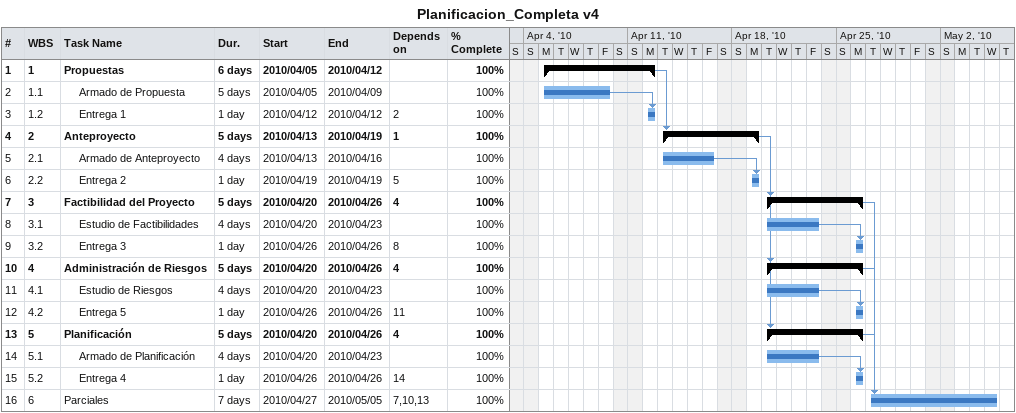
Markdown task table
Planificacion_Completa v4

| ID | WBS | Task | Duration | Start | Finish | Predecessors | % complete |
|---|---|---|---|---|---|---|---|
| 1 | 1 | **Propuestas** | 6d | 2010-04-05 | 2010-04-12 |  | 100 |
| 2 | 1.1 | Armado de Propuesta | 5d | 2010-04-05 | 2010-04-09 |  | 100 |
| 3 | 1.2 | Entrega 1 | 1d | 2010-04-12 | 2010-04-12 | 2 | 100 |
| 4 | 2 | **Anteproyecto** | 5d | 2010-04-13 | 2010-04-19 | 1 | 100 |
| 5 | 2.1 | Armado de Anteproyecto | 4d | 2010-04-13 | 2010-04-16 |  | 100 |
| 6 | 2.2 | Entrega 2 | 1d | 2010-04-19 | 2010-04-19 | 5 | 100 |
| 7 | 3 | **Factibilidad del Proyecto** | 5d | 2010-04-20 | 2010-04-26 | 4 | 100 |
| 8 | 3.1 | Estudio de Factibilidades | 4d | 2010-04-20 | 2010-04-23 |  | 100 |
| 9 | 3.2 | Entrega 3 | 1d | 2010-04-26 | 2010-04-26 | 8 | 100 |
| 10 | 4 | **Administración de Riesgos** | 5d | 2010-04-20 | 2010-04-26 | 4 | 100 |
| 11 | 4.1 | Estudio de Riesgos | 4d | 2010-04-20 | 2010-04-23 |  | 100 |
| 12 | 4.2 | Entrega 5 | 1d | 2010-04-26 | 2010-04-26 | 11 | 100 |
| 13 | 5 | **Planificación** | 5d | 2010-04-20 | 2010-04-26 | 4 | 100 |
| 14 | 5.1 | Armado de Planificación | 4d | 2010-04-20 | 2010-04-23 |  | 100 |
| 15 | 5.2 | Entrega 4 | 1d | 2010-04-26 | 2010-04-26 | 14 | 100 |
| 16 | 6 | Parciales | 7d | 2010-04-27 | 2010-05-05 | 7, 10, 13 | 100 |
